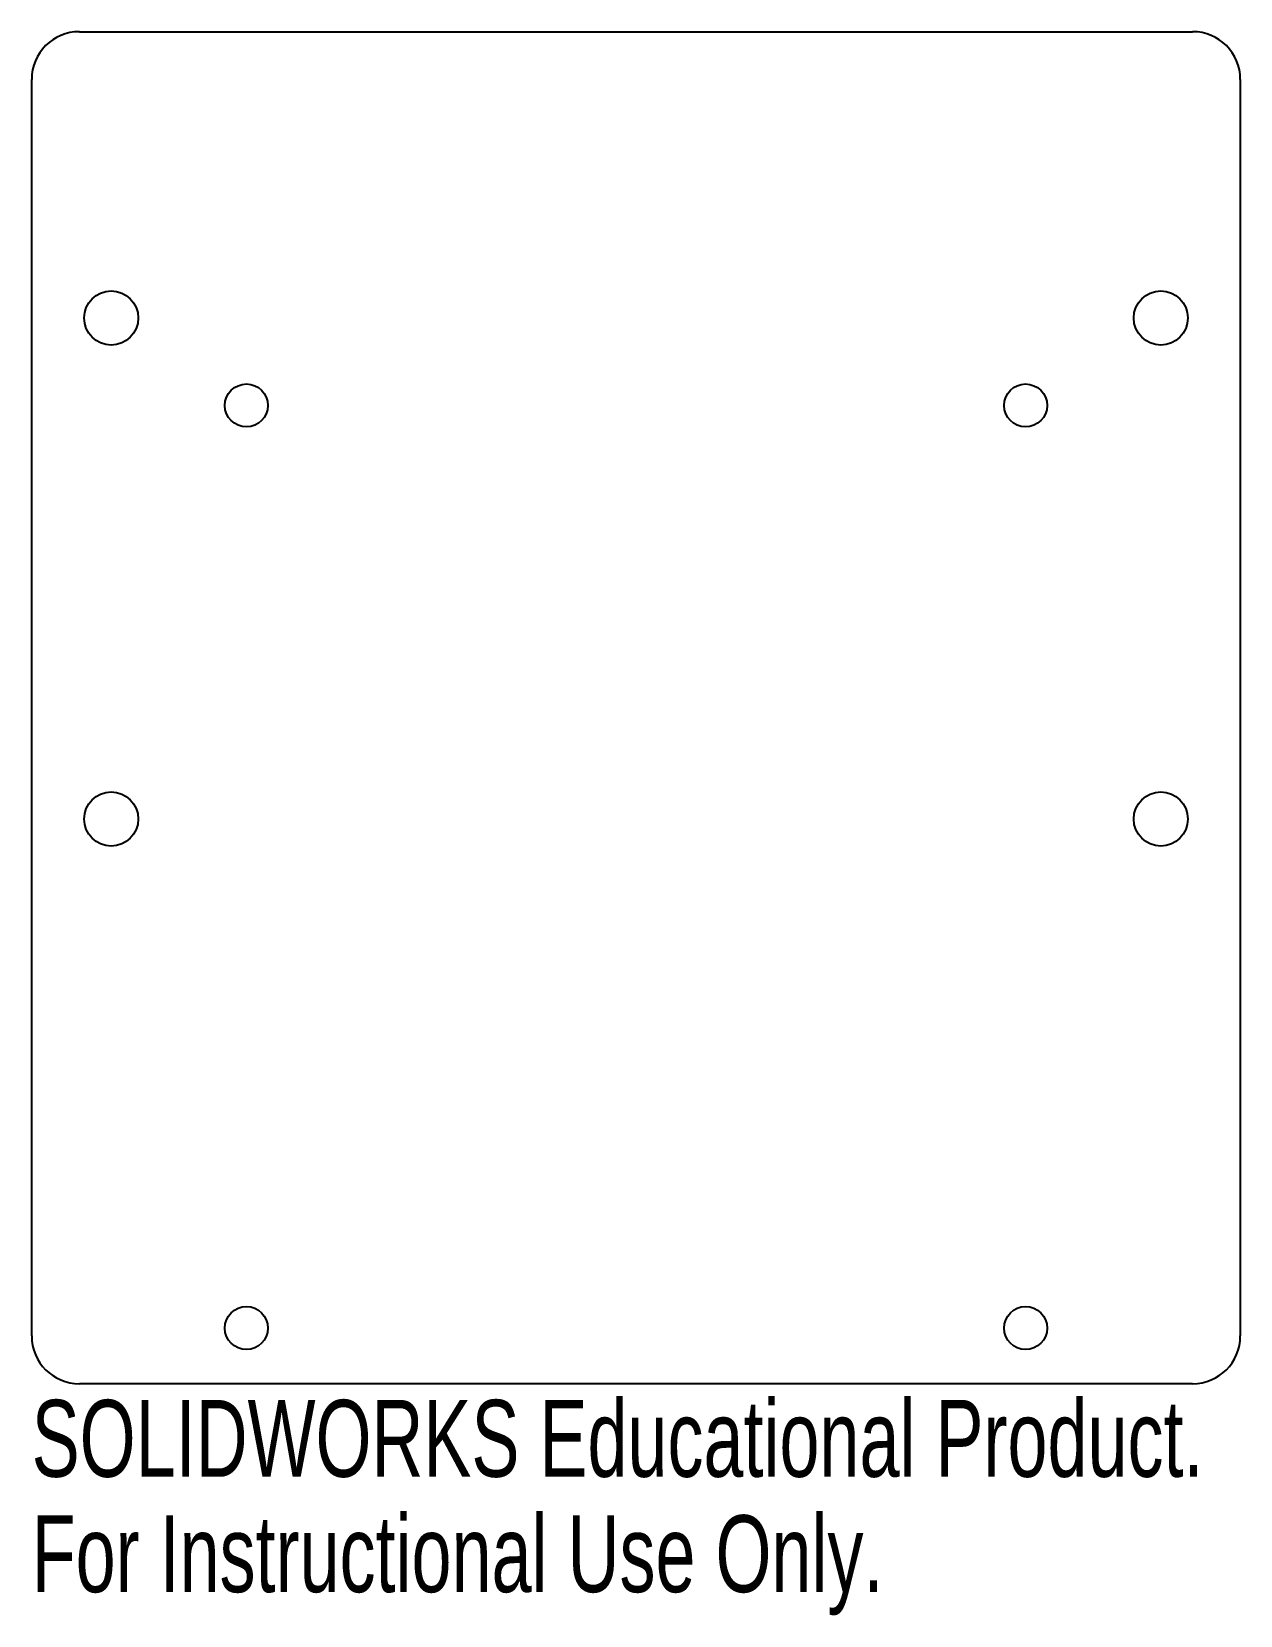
# Model space of a CAD drawing. Header units: millimetres. Extents: x -38 to 38, y -57.1 to 42.5.
import ezdxf

# ---------------------------------------------------------------- set-up
doc = ezdxf.new("R2010")
doc.units = ezdxf.units.MM
doc.styles.add('SLDTEXTSTYLE0', font='TXT', dxfattribs={"width": 0.7})

msp = doc.modelspace()

# ---------------------------------------------------------------- linework, layer by layer
at = {"color": 7, "linetype": 'Continuous', "lineweight": 25}
for p, q in [((-35, 42.5), (35, 42.5)), ((-38, -39.5), (-38, 39.5)), ((38, 39.5), (38, -39.5)), ((35, -42.5), (-35, -42.5))]:
    msp.add_line(p, q, dxfattribs=at)
for centre, radius in [((-33, 24.5), 1.7), ((33, 24.5), 1.7), ((-24.5, 19), 1.35), ((24.5, 19), 1.35), ((-33, -7), 1.7), ((33, -7), 1.7), ((-24.5, -39), 1.35), ((24.5, -39), 1.35)]:
    msp.add_circle(centre, radius, dxfattribs=at)
for centre, start, end in [((-35, 39.5), 90, 180), ((35, 39.5), 0, 90), ((-35, -39.5), 180, 270), ((35, -39.5), 270, 0)]:
    msp.add_arc(centre, 3, start, end, dxfattribs=at)

# ---------------------------------------------------------------- texts
at = {"color": 254, "linetype": 'Continuous', "char_height": 4.83362, "attachment_point": 1, "style": 'SLDTEXTSTYLE0'}
for s, insert in [('SOLIDWORKS Educational Product.', (-38, -43.52)), ('For Instructional Use Only.', (-38, -50.77))]:
    msp.add_mtext(s, dxfattribs=dict(at, insert=insert))

doc.saveas('drawing.dxf')
